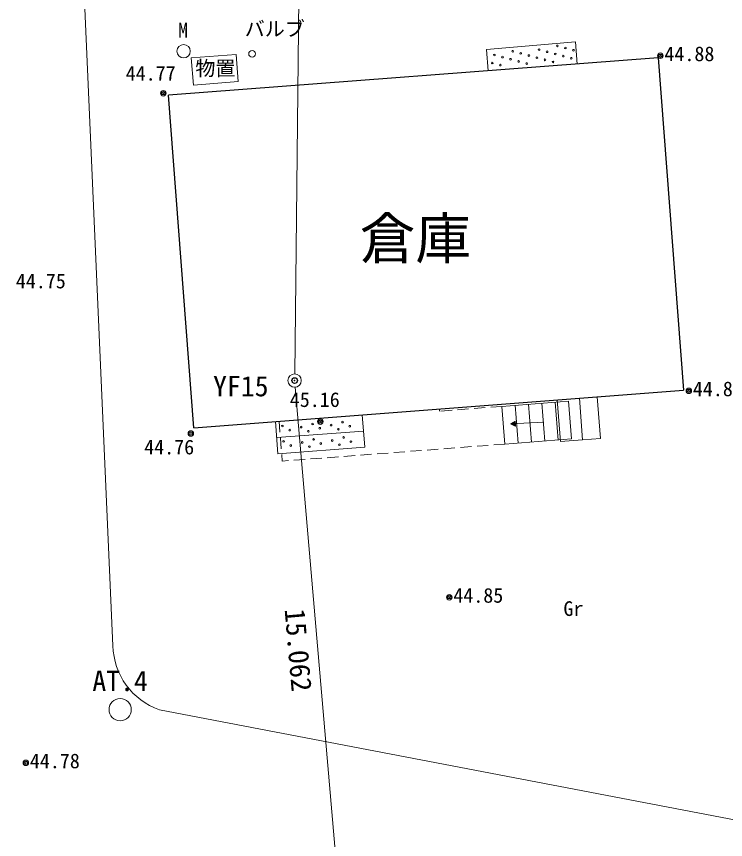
# Model space of a CAD drawing. Units: millimetres, scale not verified. Extents: x -29071210 to -28860960, y -117775216 to -117329466.
# Drawn here: x -29047444 to -29031516, y -117545217 to -117526741 of the extents above; entities that cross this region are included whole.
import ezdxf
from ezdxf.enums import TextEntityAlignment as Align

# ---------------------------------------------------------------- set-up
doc = ezdxf.new("R2010")
doc.units = ezdxf.units.MM
doc.header["$LTSCALE"] = 250
doc.header["$PDMODE"] = 32
doc.header["$PDSIZE"] = 125
doc.linetypes.add('USER6', pattern=[1.5, 1, -0.5])
for name, color, linetype, lineweight in [('S-SUV', 7, 'Continuous', 13), ('S-SUV-HTXT', 7, 'Continuous', 13), ('S-SUV-ROW', 7, 'Continuous', 15), ('S-SUV-SRVR', 3, 'Continuous', 13), ('S-SUV-STR', 1, 'Continuous', 25)]:
    doc.layers.add(name, color=color, linetype=linetype, lineweight=lineweight)
doc.layers.add('S-SUV-BMK', color=7, linetype='Continuous')
doc.styles.add('ＭＳ ゴシック', font='')
doc.styles.get('ＭＳ ゴシック').set_extended_font_data('MS Gothic')

# ---------------------------------------------------------------- blocks, each defined once
blk = doc.blocks.new('ﾌﾟﾛｯﾄﾏｰｸ-03_1')
at = {"color": 3, "linetype": 'Continuous', "lineweight": 25}
blk.add_circle((0, 0), 0.5, dxfattribs=at)
at = {"color": 3}
blk.add_point((0, 0), dxfattribs=at)
blk = doc.blocks.new('ﾌﾟﾛｯﾄﾏｰｸ-03')
at = {"color": 7, "linetype": 'Continuous', "lineweight": 15}
blk.add_circle((0, 0), 0.5, dxfattribs=at)
at = {"color": 7}
blk.add_point((0, 0), dxfattribs=at)
blk = doc.blocks.new('ﾌﾟﾛｯﾄﾏｰｸ-02')
at = {"color": 7, "linetype": 'Continuous', "lineweight": 20}
blk.add_circle((0, 0), 0.5, dxfattribs=at)

msp = doc.modelspace()

# ---------------------------------------------------------------- linework, layer by layer
at = {"layer": 'S-SUV'}
for p, q in [((-29036885, -117527484), (-29034888, -117527311)), ((-29034888, -117527311), (-29034849.9, -117527809)), ((-29036885, -117527484), (-29036848.5, -117527961.8)), ((-29035043, -117535378.5), (-29036538.6, -117535492.9)), ((-29035940.3, -117535447.1), (-29035875.5, -117536294.7)), ((-29035641.2, -117535424.3), (-29035576.4, -117536271.8)), ((-29035342.1, -117535401.4), (-29035277.3, -117536248.9)), ((-29035224.4, -117536284.6), (-29035296, -117535347.7)), ((-29035043, -117535378.5), (-29034978.1, -117536226)), ((-29034725.8, -117536246.5), (-29034797.5, -117535309.6)), ((-29034327, -117536216), (-29034398.7, -117535279.1)), ((-29036538.6, -117535492.9), (-29036473.8, -117536340.4)), ((-29036239.5, -117535470), (-29036174.6, -117536317.5)), ((-29039621, -117536411), (-29039676.7, -117535682.8)), ((-29041625.2, -117535831.8), (-29041569.5, -117536560)), ((-29036347.9, -117535888.9), (-29036238.4, -117535827)), ((-29035598.8, -117535850.7), (-29036347.9, -117535888.9)), ((-29036232.7, -117535939.3), (-29036347.9, -117535888.9)), ((-29036333.3, -117535880.6), (-29036235.9, -117535875.7)), ((-29036332.5, -117535895.6), (-29036235.1, -117535890.6)), ((-29036318.7, -117535872.4), (-29036236.3, -117535868.2)), ((-29036234.8, -117535898.1), (-29036317.1, -117535902.3)), ((-29036236.7, -117535860.7), (-29036304.1, -117535864.1)), ((-29036234.4, -117535905.6), (-29036301.8, -117535909)), ((-29036237, -117535853.2), (-29036289.5, -117535855.8)), ((-29036286.4, -117535915.8), (-29036234, -117535913.1)), ((-29036274.9, -117535847.6), (-29036237.4, -117535845.7)), ((-29036233.6, -117535920.6), (-29036271.1, -117535922.5)), ((-29036237.8, -117535838.2), (-29036260.3, -117535839.3)), ((-29036233.2, -117535928.1), (-29036255.7, -117535929.2)), ((-29036245.7, -117535831.1), (-29036238.2, -117535830.7)), ((-29036240.3, -117535936), (-29036232.8, -117535935.6)), ((-29036235.5, -117535883.1), (-29036238.4, -117535827)), ((-29036235.5, -117535883.1), (-29036232.7, -117535939.3)), ((-29039648.9, -117536046.9), (-29041597.4, -117536195.9)), ((-29034978.1, -117536226), (-29036473.8, -117536340.4)), ((-29034725.8, -117536246.5), (-29035224.4, -117536284.6)), ((-29034327, -117536216), (-29034725.8, -117536246.5)), ((-29039621, -117536411), (-29041569.5, -117536560))]:
    msp.add_line(p, q, dxfattribs=at)
at = {"layer": 'S-SUV', "linetype": 'USER6'}
for p, q in [((-29037939.4, -117535600), (-29037943.2, -117535550.2)), ((-29036538.6, -117535492.9), (-29037939.4, -117535600)), ((-29041543.5, -117535825.6), (-29041474.8, -117536722.9)), ((-29036473.8, -117536340.4), (-29041474.8, -117536722.9))]:
    msp.add_line(p, q, dxfattribs=at)
at = {"layer": 'S-SUV'}
msp.add_lwpolyline([(-29042510, -117527592), (-29043515.9, -117527672.6), (-29043467, -117528283), (-29042461.1, -117528202.4)], close=True, dxfattribs=at)
msp.add_lwpolyline([(-29023502.8, -117547202.6), (-29027290, -117545542), (-29044231, -117542309)], dxfattribs=at)
for centre, radius in [((-29043689, -117527522), 150), ((-29042152, -117527581), 75), ((-29036296.7, -117527520.5), 18.8), ((-29035704.8, -117527485), 18.8), ((-29035294.1, -117527401), 18.8), ((-29035113, -117527449.5), 18.8), ((-29034931.9, -117527498), 18.8), ((-29036707.4, -117527604.6), 18.8), ((-29036526.3, -117527653.1), 18.8), ((-29036345.2, -117527701.6), 18.8), ((-29036115.6, -117527569.1), 18.8), ((-29035934.5, -117527617.6), 18.8), ((-29035753.4, -117527666.1), 18.8), ((-29035572.2, -117527714.6), 18.8), ((-29035523.7, -117527533.5), 18.8), ((-29035342.6, -117527582.1), 18.8), ((-29035161.5, -117527630.6), 18.8), ((-29034980.4, -117527679.1), 18.8), ((-29036756, -117527785.7), 18.8), ((-29036574.9, -117527834.2), 18.8), ((-29036164.1, -117527750.2), 18.8), ((-29035983, -117527798.7), 18.8), ((-29035391.1, -117527763.2), 18.8), ((-29041468.3, -117535933.3), 18.8), ((-29041306, -117536027), 18.8), ((-29041049.8, -117535958.4), 18.8), ((-29040793.7, -117535889.8), 18.8), ((-29040631.3, -117535983.5), 18.8), ((-29040375.2, -117535914.9), 18.8), ((-29040212.8, -117536008.6), 18.8), ((-29040119.1, -117535846.3), 18.8), ((-29039956.7, -117535940), 18.8), ((-29040887.4, -117536052.2), 18.8), ((-29040094.7, -117536191.6), 18.8), ((-29041443.9, -117536278.6), 18.8), ((-29041281.6, -117536372.4), 18.8), ((-29041025.4, -117536303.8), 18.8), ((-29040863.1, -117536397.5), 18.8), ((-29040769.3, -117536235.1), 18.8), ((-29040606.9, -117536328.9), 18.8), ((-29040350.8, -117536260.2), 18.8), ((-29040188.4, -117536354), 18.8), ((-29039932.3, -117536285.4), 18.8)]:
    msp.add_circle(centre, radius, dxfattribs=at)
msp.add_arc((-29043712.6, -117540833.7), 1563.8, 181.18462, 250.63842, dxfattribs=at)
at = {"layer": 'S-SUV-ROW'}
for p, q in [((-29041193.4, -117534764.2), (-29040611.6, -117479462.5)), ((-29039911.9, -117549771.6), (-29041182.1, -117535063.6))]:
    msp.add_line(p, q, dxfattribs=at)
at = {"layer": 'S-SUV-STR'}
for p, q in [((-29033033, -117527670), (-29044028, -117528511)), ((-29033033, -117527670), (-29032462.3, -117535131)), ((-29043457.3, -117535972), (-29044028, -117528511)), ((-29043457.3, -117535972), (-29032462.3, -117535131))]:
    msp.add_line(p, q, dxfattribs=at)

# ---------------------------------------------------------------- block references
at = {"layer": 'S-SUV-BMK', "xscale": 300, "yscale": 300}
msp.add_blockref('ﾌﾟﾛｯﾄﾏｰｸ-03', (-29041195, -117534914.2), dxfattribs=at)
at = {"layer": 'S-SUV-SRVR'}
for name, p, xscale, yscale in [('ﾌﾟﾛｯﾄﾏｰｸ-03_1', (-29032980, -117527623), 75, 75), ('ﾌﾟﾛｯﾄﾏｰｸ-03_1', (-29044144.4, -117528464.7), 75, 75), ('ﾌﾟﾛｯﾄﾏｰｸ-03_1', (-29032341.4, -117535143.8), 75, 75), ('ﾌﾟﾛｯﾄﾏｰｸ-03_1', (-29040618.4, -117535836.2), 75, 75), ('ﾌﾟﾛｯﾄﾏｰｸ-03_1', (-29043526.5, -117536102.5), 75, 75), ('ﾌﾟﾛｯﾄﾏｰｸ-03_1', (-29037722, -117539780), 75, 75), ('ﾌﾟﾛｯﾄﾏｰｸ-02', (-29045114, -117542300.6), 500, 500), ('ﾌﾟﾛｯﾄﾏｰｸ-03_1', (-29047233, -117543496), 75, 75)]:
    msp.add_blockref(name, p, dxfattribs=dict(at, xscale=xscale, yscale=yscale))

# ---------------------------------------------------------------- texts
at = {"layer": 'S-SUV-BMK', "style": 'ＭＳ ゴシック'}
msp.add_text('YF15', height=458.2, dxfattribs=at).set_placement((-29043027.6, -117534810.2), align=Align.TOP_LEFT)
at = {"layer": 'S-SUV-HTXT', "style": 'ＭＳ ゴシック'}
msp.add_text('バルブ', height=329.9, dxfattribs=at).set_placement((-29042316.5, -117526853.7), align=Align.TOP_LEFT)
msp.add_text('物置', height=329.9, dxfattribs=at).set_placement((-29043425.2, -117528168.3), align=Align.BOTTOM_LEFT)
for s, height, p in [('倉庫', 916.4, (-29038483.4, -117531723.3)), ('Gr', 329.9, (-29034933.3, -117540033.3))]:
    msp.add_text(s, height=height, dxfattribs=at).set_placement(p, align=Align.MIDDLE_CENTER)
msp.add_text('15.062', height=458.2, rotation=274.936, dxfattribs=at).set_placement((-29041111.7, -117540963.1), align=Align.MIDDLE_CENTER)
at = {"layer": 'S-SUV-SRVR', "style": 'ＭＳ ゴシック'}
for s, p in [('44.88', (-29032889.1, -117527843.2)), ('44.77', (-29044989, -117528280.1)), ('44.75', (-29047457.1, -117532943.2)), ('44.84', (-29032250.6, -117535364)), ('45.16', (-29041304.1, -117535605.9)), ('44.76', (-29044574.4, -117536671.1)), ('44.85', (-29037631.1, -117540000.2)), ('44.78', (-29047142.1, -117543716.2))]:
    msp.add_text(s, height=329.9, dxfattribs=at).set_placement(p, align=Align.BOTTOM_LEFT)
at = {"layer": 'S-SUV-SRVR', "color": 7, "style": 'ＭＳ ゴシック'}
msp.add_text('AT.4', height=458.2, dxfattribs=at).set_placement((-29045739, -117541425.6), align=Align.TOP_LEFT)

# ---------------------------------------------------------------- next in the draw order: wipeouts: each hides what was drawn before it
msp.add_wipeout([(-29043813, -117527334), (-29043588, -117527334), (-29043588, -117526884), (-29043813, -117526884)])

# ---------------------------------------------------------------- next in the draw order: linework, layer by layer
at = {"layer": 'S-SUV'}
msp.add_lwpolyline([(-29045276, -117540866), (-29046536, -117512255), (-29047359, -117492198), (-29037857, -117487655), (-29039076, -117473976), (-29039812, -117462185), (-29040524, -117461163), (-29043290, -117460591)], dxfattribs=at)

# ---------------------------------------------------------------- next in the draw order: texts
at = {"layer": 'S-SUV-HTXT', "style": 'ＭＳ ゴシック'}
msp.add_text('M', height=329.9, dxfattribs=at).set_placement((-29043813, -117526884), align=Align.TOP_LEFT)

doc.saveas('drawing.dxf')
